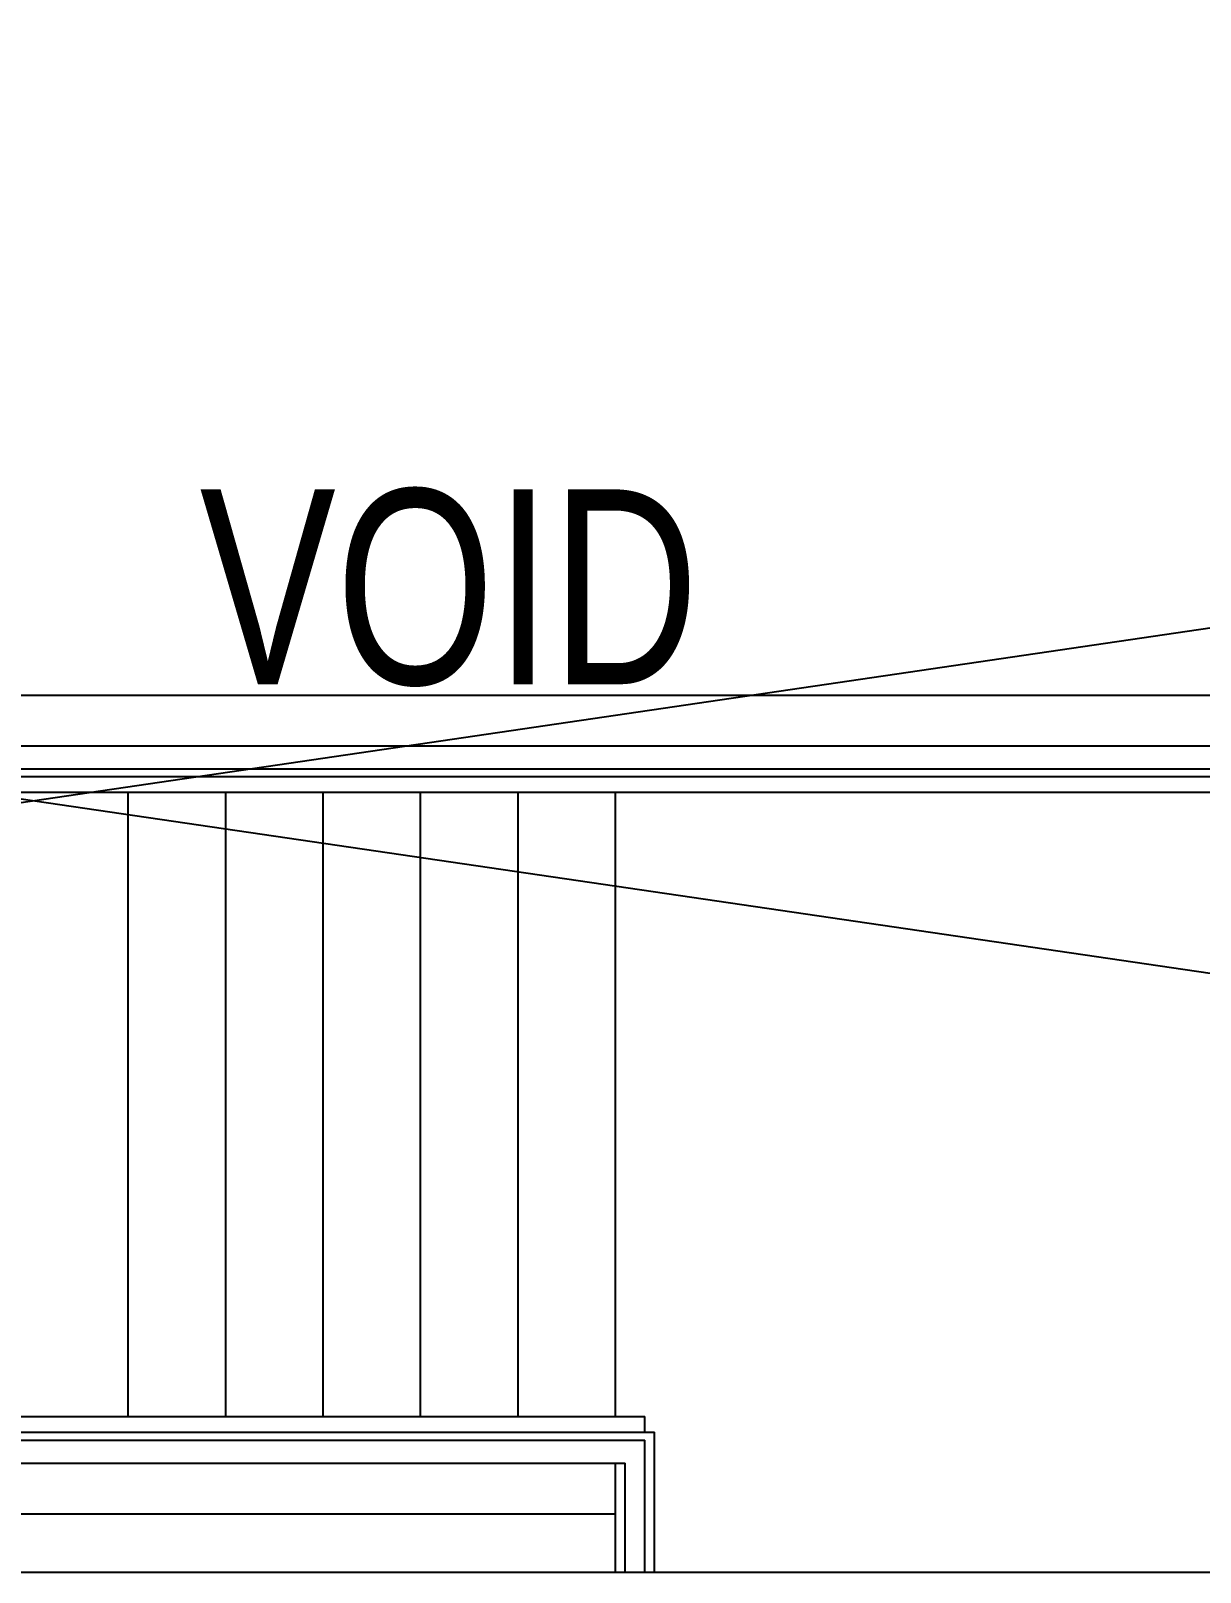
# Model space of a CAD drawing. Extents: x -163000 to 184253, y -124935 to 90032.
# Drawn here: x -117750 to -114750, y 30532 to 34486 of the extents above; entities that cross this region are included whole.
import ezdxf

# ---------------------------------------------------------------- set-up
doc = ezdxf.new("R2010")
doc.units = 0
doc.header["$LTSCALE"] = 1000
doc.header["$MEASUREMENT"] = 0
doc.layers.get('0').update_dxf_attribs({"linetype": 'CONTINUOUS'})
for name, color, linetype in [('stair', 1, 'CONTINUOUS'), ('void', 1, 'CONTINUOUS'), ('walc', 1, 'CONTINUOUS')]:
    doc.layers.add(name, color=color, linetype=linetype)
doc.layers.add('text', color=4, linetype='CONTINUOUS', lineweight=18)
doc.styles.get("Standard").update_dxf_attribs({"font": 'romans.shx', "width": 0.75})

# ---------------------------------------------------------------- blocks, each defined once
blk = doc.blocks.new('s2118a')
at = {"layer": 'stair'}
for p, q in [((-125249.9, 32782.126), (-104199.9, 32782.126)), ((-125249.9, 32652.126), (-104174.9, 32652.126)), ((-125249.9, 32593.126), (-104124.9, 32593.126)), ((-125249.9, 32573.126), (-104124.9, 32573.126)), ((-125249.9, 32533.126), (-104249.9, 32533.126)), ((-125249.9, 30931.126), (-116174.9, 30931.126)), ((-125249.9, 30891.126), (-116149.9, 30891.126)), ((-125249.9, 30871.126), (-116174.9, 30871.126)), ((-125249.9, 30812.126), (-116224.9, 30812.126)), ((-125249.9, 30682.126), (-116249.9, 30682.126))]:
    blk.add_line(p, q, dxfattribs=at)
for points in [[(-117499.9, 30931.126), (-117499.9, 32533.126)], [(-117249.9, 30931.126), (-117249.9, 32533.126)], [(-116999.9, 30931.126), (-116999.9, 32533.126)], [(-116749.9, 30931.126), (-116749.9, 32533.126)], [(-116499.9, 30931.126), (-116499.9, 32533.126)], [(-116249.9, 30931.126), (-116249.9, 32533.126)], [(-116174.9, 30891.126), (-116174.9, 30931.126)], [(-116149.9, 30532.126), (-116149.9, 30891.126)], [(-116174.9, 30532.126), (-116174.9, 30871.126)], [(-116249.9, 30532.126), (-116249.9, 30812.126)], [(-116224.9, 30532.126), (-116224.9, 30812.126)]]:
    blk.add_lwpolyline(points, dxfattribs=at)
at = {"layer": 'void', "color": 1}
for p, q in [((-131203.9, 34486.132), (-104249.9, 30532.126)), ((-131237.9, 30532.126), (-104649.9, 34432.126))]:
    blk.add_line(p, q, dxfattribs=at)
at = {"layer": 'walc', "color": 4}
blk.add_lwpolyline([(-131203.9, 30532.126), (-104249.9, 30532.126)], dxfattribs=at)
at = {"layer": 'text', "insert": (-116676.421, 33309.905), "char_height": 500, "width": 5629.9, "attachment_point": 2}
blk.add_mtext('{\\fArial|b0|i0|c0|p34;VOID}', dxfattribs=at)

msp = doc.modelspace()

# ---------------------------------------------------------------- block references
msp.add_blockref('s2118a', (0, 0))

doc.saveas('drawing.dxf')
